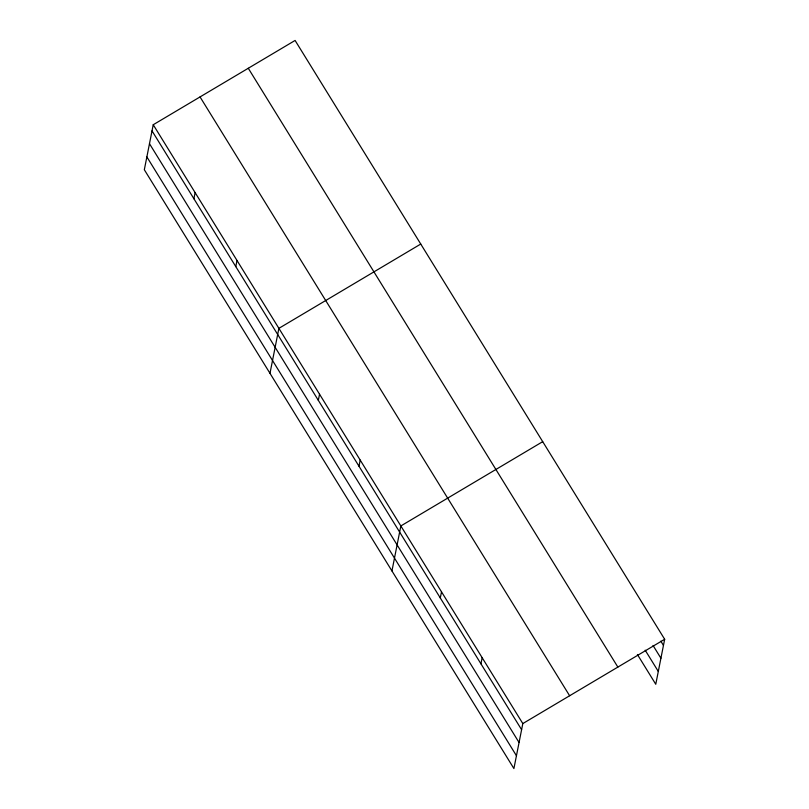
<?xml version="1.0" encoding="UTF-8"?>
<svg xmlns="http://www.w3.org/2000/svg" width="809" height="809" viewBox="0 0 809 809"><rect width="100%" height="100%" fill="white"/><g stroke="black" fill="none" stroke-linecap="round" stroke-linejoin="round"><path stroke-width="1.21" d="M153.235 124.738L144.326 169.728L513.907 768.55L522.816 723.57L153.235 124.738L295.093 40.45L664.674 639.272L655.765 684.262L637.411 654.511M193.907 198.741L195.121 192.613M235.793 266.616L237.007 260.478M269.984 373.323L278.893 328.343L420.751 244.055M318.331 400.354L319.545 394.216M358.984 466.217L360.197 460.088M391.95 570.942L400.849 525.951L542.708 441.663M440.288 597.962L441.512 591.824M480.951 663.835L482.164 657.697M522.816 723.57L664.674 639.272M660.842 641.163L663.461 645.41M653.055 645.481L660.923 658.233M645.188 650.193L658.304 671.44M248.282 68.269L617.864 667.091M200.045 96.928L569.627 695.75M152.021 130.876L521.603 729.708M149.483 143.699L519.065 742.52M146.864 156.906L516.445 755.727"/></g></svg>
